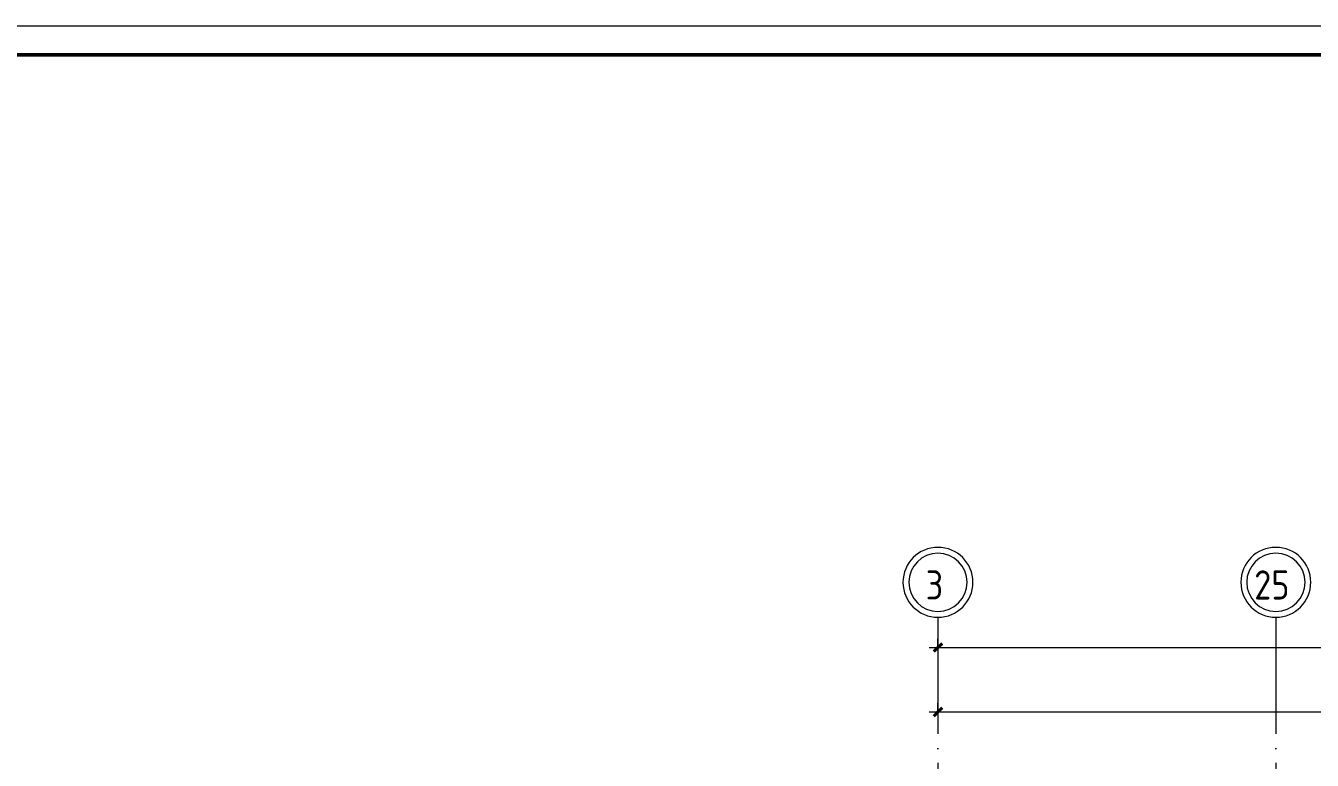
# Model space of a CAD drawing. Header units: millimetres. Extents: x -88595 to 880822, y -1054509 to -148035.
# Drawn here: x 137807 to 159889, y -232955 to -220352 of the extents above; entities that cross this region are included whole.
import ezdxf

# ---------------------------------------------------------------- set-up
doc = ezdxf.new("R2010")
doc.units = ezdxf.units.MM
doc.linetypes.add('ADSK_Линия сетки', pattern=[25, 20, -2.5, 0, -2.5])
for name, color, linetype, lineweight in [('Оборудование', 7, 'Continuous', 18), ('Оси', 7, 'Continuous', 9), ('Основные надписи', 7, 'Continuous', 30), ('Размеры', 7, 'Continuous', 9), ('Тонкие линии', 7, 'Continuous', 18)]:
    doc.layers.add(name, color=color, linetype=linetype, lineweight=lineweight)
doc.styles.add('GOST Common_2', font='GOST_Common.ttf', dxfattribs={"width": 0.9, "height": 350})

# ---------------------------------------------------------------- blocks, each defined once
blk = doc.blocks.new('ADSK_Рамка - Форма 3-3616731-План подвала_')
at = {"layer": 'Основные надписи', "lineweight": 50}
blk.add_line((-197, 687.5), (-1361, 687.5), dxfattribs=at)
at = {"layer": 'Тонкие линии', "lineweight": 20}
blk.add_line((-1381, 692.5), (-192, 692.5), dxfattribs=at)
blk = doc.blocks.new('1 этаж')
at = {"layer": 'Оси', "linetype": 'ADSK_Линия сетки', "ltscale": 100}
for p, q in [((189593, 697813), (189593, 676563)), ((195393, 697813), (195393, 676563))]:
    blk.add_line(p, q, dxfattribs=at)
at = {"layer": 'Оси', "lineweight": 20}
for centre, radius, start, end in [((189593, 698413), 600, 0, 180), ((189593, 698413), 500, 0, 180), ((195393, 698413), 600, 0, 180), ((195393, 698413), 500, 0, 180), ((189593, 698413), 600, 180, 0), ((189593, 698413), 500, 180, 0), ((195393, 698413), 600, 180, 0), ((195393, 698413), 500, 180, 0)]:
    blk.add_arc(centre, radius, start, end, dxfattribs=at)
at = {"layer": 'Размеры', "lineweight": 20}
for p, q in [((189593, 697294), (189593, 697444)), ((189443, 697294), (243343, 697294)), ((189593, 697294), (189593, 697244)), ((189593, 696190), (189593, 696340)), ((189443, 696190), (213343, 696190)), ((189593, 696190), (189593, 696140))]:
    blk.add_line(p, q, dxfattribs=at)
at = {"layer": 'Размеры', "lineweight": 40}
for p, q in [((189593, 697294), (189663, 697365)), ((189593, 697294), (189522, 697223)), ((189593, 696190), (189663, 696260)), ((189593, 696190), (189522, 696119))]:
    blk.add_line(p, q, dxfattribs=at)
at = {"layer": 'Оси', "style": 'GOST Common_2', "width": 0.9}
for s, p in [('3', (189382, 698118)), ('25', (195021, 698118))]:
    blk.add_text(s, height=500, dxfattribs=at).set_placement(p)

msp = doc.modelspace()

# ---------------------------------------------------------------- block references
at = {"layer": 'Оборудование', "color": 5, "true_color": 0x0000ff}
msp.add_blockref('1 этаж', (-36129, -928315), dxfattribs=at)
at = {"layer": 'Основные надписи', "lineweight": 9, "xscale": 100, "yscale": 100, "zscale": 100}
msp.add_blockref('ADSK_Рамка - Форма 3-3616731-План подвала_', (259563, -289602), dxfattribs=at)

doc.saveas('drawing.dxf')
